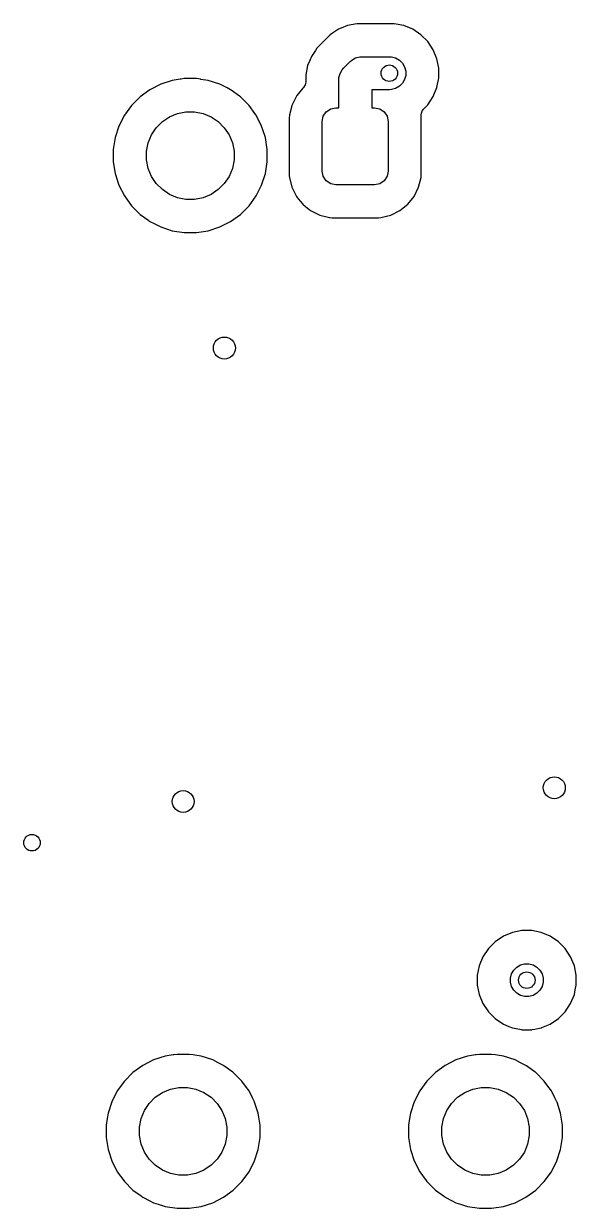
# Model space of a CAD drawing. Header units: inches. Extents: x 1.32 to 5.22, y -7.01 to -1.14.
# Drawn here: x 2.12 to 2.516, y -3.805 to -2.957 of the extents above; entities that cross this region are included whole.
import ezdxf

# ---------------------------------------------------------------- set-up
doc = ezdxf.new("R2010")
doc.units = ezdxf.units.IN
doc.header["$MEASUREMENT"] = 0
doc.layers.add('B.Cu', color=153, linetype='CONTINUOUS', true_color=0x4d7fc4)

msp = doc.modelspace()

# ---------------------------------------------------------------- linework, layer by layer
at = {"layer": 'B.Cu', "linetype": 'CONTINUOUS'}
for p, q in [((2.34541, -2.96071), (2.34055, -2.96396)), ((2.34731, -2.95992), (2.34541, -2.96071)), ((2.34541, -2.96071), (2.34541, -2.96071)), ((2.34541, -2.96071), (2.34541, -2.96071)), ((2.35186, -2.95804), (2.34731, -2.95992)), ((2.35871, -2.95667), (2.35186, -2.95804)), ((2.35186, -2.95804), (2.35186, -2.95804)), ((2.35186, -2.95804), (2.35186, -2.95804)), ((2.35186, -2.95804), (2.35186, -2.95804)), ((2.35186, -2.95804), (2.35186, -2.95804)), ((2.35186, -2.95804), (2.35186, -2.95804)), ((2.3657, -2.95667), (2.35871, -2.95667)), ((2.35871, -2.95667), (2.35871, -2.95667)), ((2.35871, -2.95667), (2.35871, -2.95667)), ((2.38538, -2.95667), (2.3657, -2.95667)), ((2.39223, -2.95804), (2.38538, -2.95667)), ((2.38538, -2.95667), (2.38538, -2.95667)), ((2.38538, -2.95667), (2.38538, -2.95667)), ((2.39868, -2.96071), (2.39223, -2.95804)), ((2.39223, -2.95804), (2.39223, -2.95804)), ((2.39223, -2.95804), (2.39223, -2.95804)), ((2.40449, -2.96459), (2.39868, -2.96071)), ((2.39868, -2.96071), (2.39868, -2.96071)), ((2.39868, -2.96071), (2.39868, -2.96071)), ((2.39868, -2.96071), (2.39868, -2.96071)), ((2.39868, -2.96071), (2.39868, -2.96071)), ((2.3396, -2.96459), (2.32994, -2.97425)), ((2.34055, -2.96396), (2.3396, -2.96459)), ((2.3396, -2.96459), (2.3396, -2.96459)), ((2.34055, -2.96396), (2.34055, -2.96396)), ((2.34055, -2.96396), (2.34055, -2.96396)), ((2.40943, -2.96953), (2.40449, -2.96459)), ((2.40449, -2.96459), (2.40449, -2.96459)), ((2.40449, -2.96459), (2.40449, -2.96459)), ((2.41331, -2.97533), (2.40943, -2.96953)), ((2.40943, -2.96953), (2.40943, -2.96953)), ((2.40943, -2.96953), (2.40943, -2.96953)), ((2.32893, -2.97577), (2.32606, -2.98006)), ((2.32994, -2.97425), (2.32893, -2.97577)), ((2.32893, -2.97577), (2.32893, -2.97577)), ((2.32994, -2.97425), (2.32994, -2.97425)), ((2.41598, -2.98178), (2.41331, -2.97533)), ((2.41331, -2.97533), (2.41331, -2.97533)), ((2.32339, -2.98651), (2.32203, -2.99336)), ((2.32485, -2.98299), (2.32339, -2.98651)), ((2.32339, -2.98651), (2.32339, -2.98651)), ((2.32339, -2.98651), (2.32339, -2.98651)), ((2.32606, -2.98006), (2.32485, -2.98299)), ((2.32485, -2.98299), (2.32485, -2.98299)), ((2.32606, -2.98006), (2.32606, -2.98006)), ((2.32606, -2.98006), (2.32606, -2.98006)), ((2.34913, -2.9885), (2.35385, -2.98377)), ((2.35385, -2.98377), (2.35501, -2.98276)), ((2.35501, -2.98276), (2.35768, -2.98121)), ((2.35768, -2.98121), (2.36066, -2.98042)), ((2.36066, -2.98042), (2.3622, -2.98031)), ((2.3622, -2.98031), (2.38189, -2.98031)), ((2.38189, -2.98031), (2.38343, -2.98042)), ((2.38343, -2.98042), (2.38641, -2.98121)), ((2.38641, -2.98121), (2.38908, -2.98276)), ((2.38908, -2.98276), (2.39126, -2.98494)), ((2.39126, -2.98494), (2.3928, -2.98761)), ((2.41598, -2.98179), (2.41598, -2.98178)), ((2.41733, -2.98855), (2.41598, -2.98179)), ((2.32203, -2.99336), (2.32203, -2.99819)), ((2.34577, -2.99531), (2.34657, -2.99233)), ((2.34657, -2.99233), (2.34811, -2.98966)), ((2.34811, -2.98966), (2.34913, -2.9885)), ((2.3928, -2.98761), (2.3936, -2.99058)), ((2.3936, -2.99367), (2.3928, -2.99665)), ((2.3936, -2.99058), (2.3936, -2.99367)), ((2.41734, -2.98863), (2.41733, -2.98855)), ((2.41734, -2.99562), (2.41734, -2.98863)), ((2.2182, -3.00008), (2.21047, -3.00402)), ((2.21821, -3.00008), (2.2182, -3.00008)), ((2.2182, -3.00008), (2.2182, -3.00008)), ((2.22646, -2.9974), (2.21821, -3.00008)), ((2.23217, -2.9965), (2.22646, -2.9974)), ((2.23274, -2.99641), (2.23217, -2.9965)), ((2.23503, -2.99604), (2.23274, -2.99641)), ((2.24371, -2.99604), (2.23503, -2.99604)), ((2.24657, -2.9965), (2.24371, -2.99604)), ((2.24371, -2.99604), (2.24371, -2.99604)), ((2.24681, -2.99653), (2.24657, -2.9965)), ((2.25228, -2.9974), (2.24681, -2.99653)), ((2.26053, -3.00008), (2.25228, -2.9974)), ((2.25228, -2.9974), (2.25228, -2.9974)), ((2.26054, -3.00008), (2.26053, -3.00008)), ((2.26567, -3.0027), (2.26054, -3.00008)), ((2.26825, -3.00402), (2.26567, -3.0027)), ((2.26567, -3.0027), (2.26567, -3.0027)), ((2.26567, -3.0027), (2.26567, -3.0027)), ((2.31988, -3.00296), (2.31567, -3.0082)), ((2.3199, -3.00294), (2.31988, -3.00295)), ((2.31988, -3.00295), (2.31988, -3.00295)), ((2.31988, -3.00295), (2.31988, -3.00295)), ((2.31988, -3.00295), (2.31988, -3.00296)), ((2.31992, -3.00292), (2.3199, -3.00294)), ((2.31998, -3.00287), (2.31992, -3.00292)), ((2.32047, -3.0024), (2.31998, -3.00286)), ((2.31998, -3.00286), (2.31998, -3.00287)), ((2.32051, -3.00236), (2.32047, -3.0024)), ((2.32156, -3.00047), (2.32051, -3.00236)), ((2.32183, -2.99957), (2.32156, -3.00047)), ((2.32203, -2.99819), (2.32183, -2.99957)), ((2.34567, -2.99685), (2.34577, -2.99531)), ((2.34567, -3.01693), (2.34567, -2.99685)), ((2.38641, -3.00304), (2.38343, -3.00384)), ((2.38908, -3.0015), (2.38641, -3.00304)), ((2.39126, -2.99932), (2.38908, -3.0015)), ((2.3928, -2.99665), (2.39126, -2.99932)), ((2.41331, -3.00892), (2.41598, -3.00247)), ((2.41598, -3.00247), (2.41623, -3.00123)), ((2.41623, -3.00123), (2.41716, -2.99653)), ((2.41716, -2.99653), (2.41734, -2.99564)), ((2.41734, -2.99564), (2.41734, -2.99562)), ((2.41734, -2.99564), (2.41734, -2.99564)), ((2.20345, -3.00912), (2.19731, -3.01526)), ((2.21047, -3.00402), (2.20345, -3.00912)), ((2.20345, -3.00912), (2.20345, -3.00912)), ((2.26827, -3.00402), (2.26825, -3.00402)), ((2.26857, -3.00424), (2.26827, -3.00402)), ((2.26858, -3.00425), (2.26857, -3.00424)), ((2.27461, -3.00863), (2.26858, -3.00425)), ((2.27529, -3.00912), (2.27461, -3.00863)), ((2.28143, -3.01526), (2.27529, -3.00912)), ((2.27529, -3.00912), (2.27529, -3.00912)), ((2.27529, -3.00912), (2.27529, -3.00912)), ((2.27529, -3.00912), (2.27529, -3.00912)), ((2.31532, -3.00863), (2.31209, -3.01515)), ((2.31567, -3.0082), (2.31532, -3.00863)), ((2.38189, -3.00394), (2.36929, -3.00394)), ((2.36929, -3.00394), (2.36929, -3.01693)), ((2.38343, -3.00384), (2.38189, -3.00394)), ((2.40943, -3.01473), (2.41331, -3.00892)), ((2.19731, -3.01526), (2.19221, -3.02228)), ((2.19731, -3.01526), (2.19731, -3.01526)), ((2.23023, -3.02104), (2.23628, -3.01984)), ((2.23628, -3.01984), (2.24246, -3.01984)), ((2.24246, -3.01984), (2.24851, -3.02104)), ((2.28567, -3.0211), (2.28143, -3.01526)), ((2.28143, -3.01526), (2.28143, -3.01526)), ((2.28143, -3.01526), (2.28143, -3.01526)), ((2.28143, -3.01526), (2.28143, -3.01526)), ((2.31201, -3.01545), (2.31038, -3.02201)), ((2.31209, -3.01516), (2.31201, -3.01545)), ((2.31209, -3.01515), (2.31209, -3.01516)), ((2.33461, -3.02301), (2.33674, -3.01981)), ((2.33674, -3.01981), (2.33993, -3.01768)), ((2.33993, -3.01768), (2.3437, -3.01693)), ((2.3437, -3.01693), (2.34567, -3.01693)), ((2.36929, -3.01693), (2.37126, -3.01693)), ((2.37126, -3.01693), (2.37503, -3.01768)), ((2.37503, -3.01768), (2.37822, -3.01981)), ((2.37822, -3.01981), (2.38035, -3.02301)), ((2.40486, -3.02077), (2.40567, -3.01865)), ((2.40567, -3.01865), (2.40577, -3.0185)), ((2.40577, -3.0185), (2.40634, -3.01781)), ((2.40634, -3.01781), (2.40943, -3.01473)), ((2.19221, -3.02228), (2.18827, -3.03002)), ((2.21502, -3.0312), (2.21939, -3.02683)), ((2.21939, -3.02683), (2.22452, -3.0234)), ((2.22452, -3.0234), (2.23023, -3.02104)), ((2.24851, -3.02104), (2.25422, -3.0234)), ((2.25422, -3.0234), (2.25935, -3.02683)), ((2.25935, -3.02683), (2.26372, -3.0312)), ((2.28653, -3.02228), (2.28567, -3.0211)), ((2.28733, -3.02386), (2.28653, -3.02228)), ((2.28842, -3.02599), (2.28733, -3.02386)), ((2.29047, -3.03002), (2.28842, -3.02599)), ((2.28842, -3.02599), (2.28842, -3.02599)), ((2.31032, -3.02239), (2.31022, -3.02386)), ((2.31022, -3.02386), (2.31022, -3.06512)), ((2.31033, -3.02222), (2.31032, -3.02229)), ((2.31032, -3.02229), (2.31032, -3.02239)), ((2.31038, -3.02201), (2.31033, -3.02222)), ((2.33386, -3.02677), (2.33461, -3.02301)), ((2.33386, -3.0622), (2.33386, -3.02677)), ((2.38035, -3.02301), (2.3811, -3.02677)), ((2.3811, -3.02677), (2.3811, -3.0622)), ((2.40468, -3.02288), (2.40471, -3.02191)), ((2.40474, -3.02386), (2.40468, -3.02288)), ((2.40471, -3.02191), (2.40486, -3.02077)), ((2.40474, -3.06512), (2.40474, -3.02386)), ((2.18827, -3.03002), (2.18559, -3.03827)), ((2.18827, -3.03002), (2.18827, -3.03002)), ((2.18827, -3.03002), (2.18827, -3.03002)), ((2.20923, -3.04204), (2.21159, -3.03633)), ((2.21159, -3.03633), (2.21502, -3.0312)), ((2.26372, -3.0312), (2.26715, -3.03633)), ((2.26715, -3.03633), (2.26951, -3.04204)), ((2.29154, -3.03331), (2.29047, -3.03002)), ((2.29047, -3.03002), (2.29047, -3.03002)), ((2.29315, -3.03827), (2.29154, -3.03331)), ((2.18559, -3.03827), (2.18423, -3.04684)), ((2.20803, -3.04809), (2.20923, -3.04204)), ((2.26951, -3.04204), (2.27071, -3.04809)), ((2.29451, -3.04684), (2.29315, -3.03827)), ((2.18423, -3.04684), (2.18423, -3.05552)), ((2.20803, -3.05427), (2.20803, -3.04809)), ((2.20923, -3.06032), (2.20803, -3.05427)), ((2.27071, -3.05427), (2.26951, -3.06032)), ((2.27071, -3.04809), (2.27071, -3.05427)), ((2.29451, -3.05552), (2.29451, -3.04684)), ((2.18423, -3.05552), (2.18559, -3.06409)), ((2.21159, -3.06603), (2.20923, -3.06032)), ((2.26951, -3.06032), (2.26715, -3.06603)), ((2.29315, -3.06409), (2.29451, -3.05552)), ((2.33461, -3.06597), (2.33386, -3.0622)), ((2.3811, -3.0622), (2.38035, -3.06597)), ((2.18559, -3.06409), (2.18827, -3.07235)), ((2.21502, -3.07116), (2.21159, -3.06603)), ((2.21939, -3.07553), (2.21502, -3.07116)), ((2.26372, -3.07116), (2.25935, -3.07553)), ((2.26715, -3.06603), (2.26372, -3.07116)), ((2.29047, -3.07235), (2.29315, -3.06409)), ((2.31022, -3.06512), (2.31025, -3.06559)), ((2.31025, -3.06559), (2.31025, -3.06559)), ((2.31025, -3.06559), (2.31033, -3.06675)), ((2.31033, -3.06675), (2.31209, -3.07382)), ((2.33674, -3.06916), (2.33461, -3.06597)), ((2.33993, -3.0713), (2.33674, -3.06916)), ((2.3437, -3.07205), (2.33993, -3.0713)), ((2.37503, -3.0713), (2.37126, -3.07205)), ((2.37822, -3.06916), (2.37503, -3.0713)), ((2.38035, -3.06597), (2.37822, -3.06916)), ((2.40288, -3.07382), (2.40463, -3.06675)), ((2.40463, -3.06675), (2.40474, -3.06512)), ((2.18827, -3.07235), (2.18827, -3.07235)), ((2.18827, -3.07235), (2.18827, -3.07235)), ((2.18827, -3.07235), (2.19221, -3.08008)), ((2.22452, -3.07896), (2.21939, -3.07553)), ((2.23023, -3.08132), (2.22452, -3.07896)), ((2.25422, -3.07896), (2.24851, -3.08132)), ((2.25935, -3.07553), (2.25422, -3.07896)), ((2.28653, -3.08008), (2.29047, -3.07235)), ((2.31209, -3.07382), (2.31209, -3.07382)), ((2.31209, -3.07382), (2.31532, -3.08034)), ((2.37126, -3.07205), (2.3437, -3.07205)), ((2.39964, -3.08034), (2.40288, -3.07382)), ((2.19221, -3.08008), (2.1961, -3.08543)), ((2.1961, -3.08543), (2.19731, -3.0871)), ((2.19731, -3.0871), (2.19731, -3.0871)), ((2.19731, -3.0871), (2.19731, -3.0871)), ((2.19731, -3.0871), (2.20345, -3.09324)), ((2.23628, -3.08253), (2.23023, -3.08132)), ((2.24246, -3.08253), (2.23628, -3.08253)), ((2.24851, -3.08132), (2.24246, -3.08253)), ((2.27529, -3.09324), (2.28143, -3.0871)), ((2.28143, -3.0871), (2.28653, -3.08008)), ((2.31532, -3.08034), (2.31532, -3.08034)), ((2.31532, -3.08034), (2.31533, -3.08036)), ((2.31533, -3.08036), (2.3154, -3.08045)), ((2.3154, -3.08045), (2.31549, -3.08055)), ((2.31549, -3.08055), (2.31595, -3.08113)), ((2.31595, -3.08113), (2.31665, -3.082)), ((2.31665, -3.082), (2.31665, -3.082)), ((2.31665, -3.082), (2.31665, -3.082)), ((2.31665, -3.082), (2.31988, -3.08602)), ((2.31988, -3.08602), (2.32192, -3.08766)), ((2.32192, -3.08766), (2.32556, -3.09058)), ((2.3894, -3.09058), (2.39508, -3.08602)), ((2.39508, -3.08602), (2.39964, -3.08034)), ((2.20345, -3.09324), (2.20345, -3.09324)), ((2.20345, -3.09324), (2.20345, -3.09324)), ((2.20345, -3.09324), (2.20957, -3.09769)), ((2.26827, -3.09834), (2.27529, -3.09324)), ((2.32556, -3.09058), (2.33209, -3.09382)), ((2.33209, -3.09382), (2.33813, -3.09532)), ((2.33813, -3.09532), (2.33897, -3.09553)), ((2.33897, -3.09553), (2.33908, -3.09557)), ((2.33908, -3.09557), (2.33916, -3.09558)), ((2.33916, -3.09558), (2.33919, -3.09558)), ((2.33919, -3.09558), (2.33932, -3.09559)), ((2.33932, -3.09559), (2.34079, -3.09569)), ((2.34079, -3.09569), (2.34079, -3.09569)), ((2.34079, -3.09569), (2.37417, -3.09569)), ((2.37417, -3.09569), (2.37581, -3.09558)), ((2.37417, -3.09569), (2.37417, -3.09569)), ((2.37581, -3.09558), (2.38287, -3.09382)), ((2.38287, -3.09382), (2.3894, -3.09058)), ((2.20957, -3.09769), (2.20957, -3.09769)), ((2.20957, -3.09769), (2.21002, -3.09801)), ((2.21002, -3.09801), (2.21047, -3.09834)), ((2.21047, -3.09834), (2.21047, -3.09834)), ((2.21047, -3.09834), (2.21353, -3.0999)), ((2.21353, -3.0999), (2.21586, -3.10109)), ((2.21586, -3.10109), (2.2182, -3.10228)), ((2.2182, -3.10228), (2.2182, -3.10228)), ((2.2182, -3.10228), (2.21821, -3.10228)), ((2.21821, -3.10228), (2.22233, -3.10362)), ((2.22233, -3.10362), (2.22646, -3.10496)), ((2.22646, -3.10496), (2.23503, -3.10632)), ((2.24371, -3.10632), (2.25228, -3.10496)), ((2.25228, -3.10496), (2.26054, -3.10228)), ((2.26054, -3.10228), (2.26827, -3.09834)), ((2.23503, -3.10632), (2.23503, -3.10632)), ((2.23503, -3.10632), (2.24371, -3.10632)), ((2.24371, -3.10632), (2.24371, -3.10632)), ((2.45771, -3.61419), (2.45278, -3.61913)), ((2.45771, -3.61419), (2.45771, -3.61419)), ((2.45771, -3.61419), (2.45771, -3.61419)), ((2.46352, -3.61031), (2.45771, -3.61419)), ((2.46997, -3.60764), (2.46352, -3.61031)), ((2.46352, -3.61031), (2.46352, -3.61031)), ((2.46352, -3.61031), (2.46352, -3.61031)), ((2.47682, -3.60628), (2.46997, -3.60764)), ((2.46997, -3.60764), (2.46997, -3.60764)), ((2.46997, -3.60764), (2.46997, -3.60764)), ((2.48381, -3.60628), (2.47682, -3.60628)), ((2.47682, -3.60628), (2.47682, -3.60628)), ((2.47682, -3.60628), (2.47682, -3.60628)), ((2.49066, -3.60764), (2.48381, -3.60628)), ((2.48381, -3.60628), (2.48381, -3.60628)), ((2.48381, -3.60628), (2.48381, -3.60628)), ((2.49711, -3.61031), (2.49066, -3.60764)), ((2.49066, -3.60764), (2.49066, -3.60764)), ((2.49066, -3.60764), (2.49066, -3.60764)), ((2.50291, -3.61419), (2.49711, -3.61031)), ((2.49711, -3.61031), (2.49711, -3.61031)), ((2.49711, -3.61031), (2.49711, -3.61031)), ((2.49711, -3.61031), (2.49711, -3.61031)), ((2.49711, -3.61031), (2.49711, -3.61031)), ((2.50292, -3.61419), (2.50291, -3.61419)), ((2.50291, -3.61419), (2.50291, -3.61419)), ((2.50785, -3.61913), (2.50292, -3.61419)), ((2.45278, -3.61913), (2.4489, -3.62494)), ((2.45278, -3.61913), (2.45278, -3.61913)), ((2.45278, -3.61913), (2.45278, -3.61913)), ((2.51173, -3.62494), (2.50785, -3.61913)), ((2.50785, -3.61913), (2.50785, -3.61913)), ((2.50785, -3.61913), (2.50785, -3.61913)), ((2.44622, -3.63139), (2.44486, -3.63824)), ((2.4489, -3.62494), (2.44622, -3.63139)), ((2.44622, -3.63139), (2.44622, -3.63139)), ((2.44622, -3.63139), (2.44622, -3.63139)), ((2.4489, -3.62494), (2.4489, -3.62494)), ((2.4489, -3.62494), (2.4489, -3.62494)), ((2.47312, -3.63236), (2.4758, -3.63082)), ((2.4758, -3.63082), (2.47877, -3.63002)), ((2.47877, -3.63002), (2.48186, -3.63002)), ((2.48186, -3.63002), (2.48483, -3.63082)), ((2.48483, -3.63082), (2.48751, -3.63236)), ((2.51441, -3.63139), (2.51173, -3.62494)), ((2.51173, -3.62494), (2.51173, -3.62494)), ((2.51575, -3.63816), (2.51441, -3.63139)), ((2.51441, -3.63139), (2.51441, -3.63139)), ((2.44486, -3.63824), (2.44486, -3.64522)), ((2.46861, -3.64019), (2.4694, -3.63721)), ((2.4694, -3.63721), (2.47094, -3.63454)), ((2.47094, -3.63454), (2.47312, -3.63236)), ((2.48751, -3.63236), (2.48969, -3.63454)), ((2.48969, -3.63454), (2.49123, -3.63721)), ((2.49123, -3.63721), (2.49202, -3.64019)), ((2.51577, -3.63823), (2.51575, -3.63816)), ((2.51577, -3.64523), (2.51577, -3.63823)), ((2.44486, -3.64522), (2.44622, -3.65207)), ((2.46861, -3.64327), (2.46861, -3.64019)), ((2.4694, -3.64625), (2.46861, -3.64327)), ((2.47094, -3.64892), (2.4694, -3.64625)), ((2.49123, -3.64625), (2.48969, -3.64892)), ((2.49202, -3.64327), (2.49123, -3.64625)), ((2.49202, -3.64019), (2.49202, -3.64327)), ((2.51506, -3.64877), (2.51575, -3.64531)), ((2.51575, -3.64531), (2.51577, -3.64523)), ((2.44622, -3.65207), (2.44622, -3.65207)), ((2.44622, -3.65207), (2.44622, -3.65207)), ((2.44622, -3.65207), (2.4489, -3.65852)), ((2.47312, -3.6511), (2.47094, -3.64892)), ((2.4758, -3.65264), (2.47312, -3.6511)), ((2.47877, -3.65344), (2.4758, -3.65264)), ((2.48186, -3.65344), (2.47877, -3.65344)), ((2.48483, -3.65264), (2.48186, -3.65344)), ((2.48751, -3.6511), (2.48483, -3.65264)), ((2.48969, -3.64892), (2.48751, -3.6511)), ((2.51173, -3.65853), (2.51441, -3.65207)), ((2.51441, -3.65207), (2.51506, -3.64877)), ((2.4489, -3.65852), (2.4489, -3.65853)), ((2.4489, -3.65853), (2.4489, -3.65853)), ((2.4489, -3.65853), (2.45278, -3.66433)), ((2.45278, -3.66433), (2.45278, -3.66433)), ((2.45278, -3.66433), (2.45278, -3.66433)), ((2.45278, -3.66433), (2.45771, -3.66927)), ((2.50291, -3.66927), (2.50785, -3.66433)), ((2.50785, -3.66433), (2.51173, -3.65853)), ((2.45771, -3.66927), (2.45771, -3.66927)), ((2.45771, -3.66927), (2.45772, -3.66927)), ((2.45772, -3.66927), (2.46352, -3.67315)), ((2.46352, -3.67315), (2.46352, -3.67315)), ((2.46352, -3.67315), (2.46753, -3.67481)), ((2.4911, -3.67564), (2.49711, -3.67315)), ((2.49711, -3.67315), (2.50291, -3.66927)), ((2.49711, -3.67315), (2.49711, -3.67315)), ((2.49711, -3.67315), (2.49711, -3.67315)), ((2.46753, -3.67481), (2.46997, -3.67582)), ((2.46997, -3.67582), (2.46997, -3.67582)), ((2.46997, -3.67582), (2.46997, -3.67582)), ((2.46997, -3.67582), (2.46997, -3.67582)), ((2.46997, -3.67582), (2.47652, -3.67713)), ((2.47652, -3.67713), (2.47663, -3.67715)), ((2.47663, -3.67715), (2.47682, -3.67719)), ((2.47682, -3.67719), (2.48381, -3.67719)), ((2.48381, -3.67719), (2.48397, -3.67719)), ((2.48397, -3.67719), (2.48428, -3.67709)), ((2.48428, -3.67709), (2.48609, -3.67673)), ((2.48609, -3.67673), (2.48834, -3.67628)), ((2.48609, -3.67673), (2.48609, -3.67673)), ((2.48834, -3.67628), (2.49066, -3.67582)), ((2.49066, -3.67582), (2.49078, -3.67577)), ((2.49066, -3.67582), (2.49066, -3.67582)), ((2.49066, -3.67582), (2.49066, -3.67582)), ((2.49066, -3.67582), (2.49066, -3.67582)), ((2.49066, -3.67582), (2.49066, -3.67582)), ((2.49078, -3.67577), (2.4911, -3.67564)), ((2.4911, -3.67564), (2.4911, -3.67564)), ((2.21309, -3.6989), (2.20535, -3.70284)), ((2.22134, -3.69622), (2.21309, -3.6989)), ((2.21309, -3.6989), (2.21309, -3.6989)), ((2.21309, -3.6989), (2.21309, -3.6989)), ((2.22706, -3.69531), (2.22134, -3.69622)), ((2.22763, -3.69522), (2.22706, -3.69531)), ((2.22991, -3.69486), (2.22763, -3.69522)), ((2.23859, -3.69486), (2.22991, -3.69486)), ((2.24145, -3.69531), (2.23859, -3.69486)), ((2.23859, -3.69486), (2.23859, -3.69486)), ((2.24267, -3.69551), (2.24145, -3.69531)), ((2.24716, -3.69622), (2.24267, -3.69551)), ((2.25541, -3.6989), (2.24716, -3.69622)), ((2.24716, -3.69622), (2.24716, -3.69622)), ((2.25542, -3.6989), (2.25541, -3.6989)), ((2.25929, -3.70088), (2.25542, -3.6989)), ((2.42962, -3.6989), (2.42189, -3.70284)), ((2.43788, -3.69622), (2.42962, -3.6989)), ((2.42962, -3.6989), (2.42962, -3.6989)), ((2.42962, -3.6989), (2.42962, -3.6989)), ((2.44359, -3.69531), (2.43788, -3.69622)), ((2.44416, -3.69522), (2.44359, -3.69531)), ((2.44645, -3.69486), (2.44416, -3.69522)), ((2.45513, -3.69486), (2.44645, -3.69486)), ((2.45798, -3.69531), (2.45513, -3.69486)), ((2.45513, -3.69486), (2.45513, -3.69486)), ((2.4592, -3.69551), (2.45798, -3.69531)), ((2.4637, -3.69622), (2.4592, -3.69551)), ((2.47195, -3.6989), (2.4637, -3.69622)), ((2.4637, -3.69622), (2.4637, -3.69622)), ((2.47583, -3.70088), (2.47195, -3.6989)), ((2.47195, -3.6989), (2.47195, -3.6989)), ((2.20535, -3.70284), (2.19833, -3.70794)), ((2.26314, -3.70283), (2.25929, -3.70088)), ((2.25929, -3.70088), (2.25929, -3.70088)), ((2.25929, -3.70088), (2.25929, -3.70088)), ((2.26315, -3.70284), (2.26314, -3.70283)), ((2.26345, -3.70306), (2.26315, -3.70284)), ((2.26315, -3.70284), (2.26315, -3.70284)), ((2.26315, -3.70284), (2.26315, -3.70284)), ((2.26315, -3.70284), (2.26315, -3.70284)), ((2.26346, -3.70307), (2.26345, -3.70306)), ((2.26972, -3.70762), (2.26346, -3.70307)), ((2.27017, -3.70794), (2.26972, -3.70762)), ((2.42189, -3.70284), (2.41487, -3.70794)), ((2.47967, -3.70283), (2.47583, -3.70088)), ((2.47583, -3.70088), (2.47583, -3.70088)), ((2.47583, -3.70088), (2.47583, -3.70088)), ((2.47969, -3.70284), (2.47967, -3.70283)), ((2.47998, -3.70306), (2.47969, -3.70284)), ((2.47969, -3.70284), (2.47969, -3.70284)), ((2.47969, -3.70284), (2.47969, -3.70284)), ((2.47969, -3.70284), (2.47969, -3.70284)), ((2.48, -3.70307), (2.47998, -3.70306)), ((2.48626, -3.70762), (2.48, -3.70307)), ((2.48671, -3.70794), (2.48626, -3.70762)), ((2.19219, -3.71408), (2.18709, -3.7211)), ((2.1922, -3.71408), (2.19219, -3.71408)), ((2.19833, -3.70794), (2.1922, -3.71408)), ((2.19833, -3.70794), (2.19833, -3.70794)), ((2.27631, -3.71408), (2.27017, -3.70794)), ((2.27017, -3.70794), (2.27017, -3.70794)), ((2.27017, -3.70794), (2.27017, -3.70794)), ((2.27017, -3.70794), (2.27017, -3.70794)), ((2.27885, -3.71758), (2.27631, -3.71408)), ((2.27631, -3.71408), (2.27631, -3.71408)), ((2.27631, -3.71408), (2.27631, -3.71408)), ((2.40873, -3.71408), (2.40363, -3.7211)), ((2.41487, -3.70794), (2.40873, -3.71408)), ((2.40873, -3.71408), (2.40873, -3.71408)), ((2.41487, -3.70794), (2.41487, -3.70794)), ((2.49284, -3.71408), (2.48671, -3.70794)), ((2.48671, -3.70794), (2.48671, -3.70794)), ((2.48671, -3.70794), (2.48671, -3.70794)), ((2.48671, -3.70794), (2.48671, -3.70794)), ((2.49539, -3.71758), (2.49284, -3.71408)), ((2.49284, -3.71408), (2.49284, -3.71408)), ((2.49284, -3.71408), (2.49284, -3.71408)), ((2.18709, -3.7211), (2.18315, -3.72883)), ((2.21427, -3.72565), (2.2194, -3.72222)), ((2.2194, -3.72222), (2.22511, -3.71986)), ((2.22511, -3.71986), (2.23116, -3.71866)), ((2.23116, -3.71866), (2.23734, -3.71866)), ((2.23734, -3.71866), (2.24339, -3.71986)), ((2.24339, -3.71986), (2.2491, -3.72222)), ((2.2491, -3.72222), (2.25423, -3.72565)), ((2.28141, -3.7211), (2.27885, -3.71758)), ((2.27885, -3.71758), (2.27885, -3.71758)), ((2.27885, -3.71758), (2.27885, -3.71758)), ((2.28389, -3.72597), (2.28141, -3.7211)), ((2.40363, -3.7211), (2.39969, -3.72883)), ((2.43081, -3.72565), (2.43594, -3.72222)), ((2.43594, -3.72222), (2.44164, -3.71986)), ((2.44164, -3.71986), (2.4477, -3.71866)), ((2.4477, -3.71866), (2.45387, -3.71866)), ((2.45387, -3.71866), (2.45993, -3.71986)), ((2.45993, -3.71986), (2.46563, -3.72222)), ((2.46563, -3.72222), (2.47077, -3.72565)), ((2.49795, -3.7211), (2.49539, -3.71758)), ((2.49539, -3.71758), (2.49539, -3.71758)), ((2.49539, -3.71758), (2.49539, -3.71758)), ((2.50043, -3.72597), (2.49795, -3.7211)), ((2.18315, -3.72884), (2.18047, -3.73709)), ((2.18315, -3.72883), (2.18315, -3.72883)), ((2.18315, -3.72883), (2.18315, -3.72884)), ((2.20647, -3.73515), (2.20991, -3.73002)), ((2.20991, -3.73002), (2.21427, -3.72565)), ((2.25423, -3.72565), (2.2586, -3.73002)), ((2.2586, -3.73002), (2.26203, -3.73515)), ((2.28515, -3.72844), (2.28389, -3.72597)), ((2.28537, -3.72887), (2.28515, -3.72844)), ((2.28541, -3.72902), (2.28537, -3.72887)), ((2.28803, -3.73709), (2.28541, -3.72902)), ((2.39969, -3.72884), (2.39701, -3.73709)), ((2.39969, -3.72883), (2.39969, -3.72883)), ((2.39969, -3.72883), (2.39969, -3.72884)), ((2.42301, -3.73515), (2.42644, -3.73002)), ((2.42644, -3.73002), (2.43081, -3.72565)), ((2.47077, -3.72565), (2.47513, -3.73002)), ((2.47513, -3.73002), (2.47856, -3.73515)), ((2.50168, -3.72844), (2.50043, -3.72597)), ((2.5019, -3.72887), (2.50168, -3.72844)), ((2.50195, -3.72902), (2.5019, -3.72887)), ((2.50457, -3.73709), (2.50195, -3.72902)), ((2.1799, -3.74073), (2.17911, -3.74566)), ((2.18047, -3.73709), (2.1799, -3.74071)), ((2.1799, -3.74071), (2.1799, -3.74072)), ((2.1799, -3.74072), (2.1799, -3.74073)), ((2.20291, -3.74691), (2.20411, -3.74086)), ((2.20411, -3.74086), (2.20647, -3.73515)), ((2.26203, -3.73515), (2.26439, -3.74086)), ((2.26439, -3.74086), (2.2656, -3.74691)), ((2.28939, -3.74566), (2.28803, -3.73709)), ((2.39643, -3.74073), (2.39565, -3.74566)), ((2.39701, -3.73709), (2.39643, -3.74071)), ((2.39643, -3.74071), (2.39643, -3.74072)), ((2.39643, -3.74072), (2.39643, -3.74073)), ((2.41944, -3.74691), (2.42065, -3.74086)), ((2.42065, -3.74086), (2.42301, -3.73515)), ((2.47856, -3.73515), (2.48093, -3.74086)), ((2.48093, -3.74086), (2.48213, -3.74691)), ((2.50593, -3.74566), (2.50457, -3.73709)), ((2.17911, -3.74566), (2.17911, -3.74584)), ((2.17911, -3.74584), (2.17911, -3.75434)), ((2.20291, -3.75309), (2.20291, -3.74691)), ((2.2656, -3.74691), (2.2656, -3.75309)), ((2.28939, -3.75434), (2.28939, -3.74566)), ((2.39565, -3.74566), (2.39565, -3.74584)), ((2.39565, -3.74584), (2.39565, -3.75434)), ((2.41944, -3.75309), (2.41944, -3.74691)), ((2.48213, -3.74691), (2.48213, -3.75309)), ((2.50593, -3.75434), (2.50593, -3.74566)), ((2.17911, -3.75434), (2.17979, -3.75863)), ((2.17979, -3.75863), (2.18047, -3.76291)), ((2.20411, -3.75914), (2.20291, -3.75309)), ((2.2656, -3.75309), (2.26439, -3.75914)), ((2.28803, -3.76291), (2.28939, -3.75434)), ((2.39565, -3.75434), (2.39633, -3.75863)), ((2.39633, -3.75863), (2.39701, -3.76291)), ((2.42065, -3.75914), (2.41944, -3.75309)), ((2.48213, -3.75309), (2.48093, -3.75914)), ((2.50457, -3.76291), (2.50593, -3.75434)), ((2.18047, -3.76291), (2.18315, -3.77116)), ((2.20647, -3.76485), (2.20411, -3.75914)), ((2.20991, -3.76998), (2.20647, -3.76485)), ((2.26203, -3.76485), (2.2586, -3.76998)), ((2.26439, -3.75914), (2.26203, -3.76485)), ((2.28535, -3.77117), (2.28803, -3.76291)), ((2.39701, -3.76291), (2.39969, -3.77116)), ((2.42301, -3.76485), (2.42065, -3.75914)), ((2.42644, -3.76998), (2.42301, -3.76485)), ((2.47856, -3.76485), (2.47513, -3.76998)), ((2.48093, -3.75914), (2.47856, -3.76485)), ((2.50189, -3.77117), (2.50457, -3.76291)), ((2.18315, -3.77116), (2.18315, -3.77117)), ((2.18315, -3.77117), (2.18315, -3.77117)), ((2.18315, -3.77117), (2.18709, -3.7789)), ((2.21427, -3.77435), (2.20991, -3.76998)), ((2.2194, -3.77778), (2.21427, -3.77435)), ((2.25423, -3.77435), (2.2491, -3.77778)), ((2.2586, -3.76998), (2.25423, -3.77435)), ((2.28141, -3.7789), (2.28535, -3.77117)), ((2.39969, -3.77116), (2.39969, -3.77117)), ((2.39969, -3.77117), (2.39969, -3.77117)), ((2.39969, -3.77117), (2.40363, -3.7789)), ((2.43081, -3.77435), (2.42644, -3.76998)), ((2.43594, -3.77778), (2.43081, -3.77435)), ((2.47077, -3.77435), (2.46563, -3.77778)), ((2.47513, -3.76998), (2.47077, -3.77435)), ((2.49795, -3.7789), (2.50189, -3.77117)), ((2.18709, -3.7789), (2.1917, -3.78524)), ((2.22511, -3.78014), (2.2194, -3.77778)), ((2.23116, -3.78134), (2.22511, -3.78014)), ((2.23734, -3.78134), (2.23116, -3.78134)), ((2.24339, -3.78014), (2.23734, -3.78134)), ((2.2491, -3.77778), (2.24339, -3.78014)), ((2.27631, -3.78592), (2.28141, -3.7789)), ((2.40363, -3.7789), (2.40824, -3.78524)), ((2.44164, -3.78014), (2.43594, -3.77778)), ((2.4477, -3.78134), (2.44164, -3.78014)), ((2.45387, -3.78134), (2.4477, -3.78134)), ((2.45993, -3.78014), (2.45387, -3.78134)), ((2.46563, -3.77778), (2.45993, -3.78014)), ((2.49284, -3.78592), (2.49795, -3.7789)), ((2.1917, -3.78524), (2.19219, -3.78592)), ((2.19219, -3.78592), (2.1922, -3.78592)), ((2.1922, -3.78592), (2.1922, -3.78592)), ((2.1922, -3.78592), (2.19833, -3.79206)), ((2.19833, -3.79206), (2.19833, -3.79206)), ((2.19833, -3.79206), (2.19833, -3.79206)), ((2.19833, -3.79206), (2.19833, -3.79206)), ((2.19833, -3.79206), (2.19833, -3.79206)), ((2.19833, -3.79206), (2.19833, -3.79206)), ((2.19833, -3.79206), (2.2042, -3.79632)), ((2.26315, -3.79716), (2.27017, -3.79206)), ((2.27017, -3.79206), (2.27631, -3.78592)), ((2.40824, -3.78524), (2.40873, -3.78592)), ((2.40873, -3.78592), (2.40873, -3.78592)), ((2.40873, -3.78592), (2.40873, -3.78592)), ((2.40873, -3.78592), (2.41487, -3.79206)), ((2.41487, -3.79206), (2.41487, -3.79206)), ((2.41487, -3.79206), (2.41487, -3.79206)), ((2.41487, -3.79206), (2.41487, -3.79206)), ((2.41487, -3.79206), (2.41487, -3.79206)), ((2.41487, -3.79206), (2.41487, -3.79206)), ((2.41487, -3.79206), (2.42074, -3.79632)), ((2.47969, -3.79716), (2.48671, -3.79206)), ((2.48671, -3.79206), (2.49284, -3.78592)), ((2.2042, -3.79632), (2.2042, -3.79632)), ((2.2042, -3.79632), (2.20478, -3.79674)), ((2.20478, -3.79674), (2.20535, -3.79716)), ((2.20535, -3.79716), (2.20535, -3.79716)), ((2.20535, -3.79716), (2.21041, -3.79973)), ((2.21041, -3.79973), (2.21309, -3.8011)), ((2.21309, -3.8011), (2.21309, -3.8011)), ((2.21309, -3.8011), (2.21625, -3.80213)), ((2.24716, -3.80378), (2.25542, -3.8011)), ((2.25542, -3.8011), (2.26315, -3.79716)), ((2.42074, -3.79632), (2.42074, -3.79632)), ((2.42074, -3.79632), (2.42131, -3.79674)), ((2.42131, -3.79674), (2.42189, -3.79716)), ((2.42189, -3.79716), (2.42189, -3.79716)), ((2.42189, -3.79716), (2.42694, -3.79973)), ((2.42694, -3.79973), (2.42962, -3.8011)), ((2.42962, -3.8011), (2.42962, -3.8011)), ((2.42962, -3.8011), (2.43279, -3.80213)), ((2.4637, -3.80378), (2.47195, -3.8011)), ((2.47195, -3.8011), (2.47969, -3.79716)), ((2.21625, -3.80213), (2.22134, -3.80378)), ((2.22134, -3.80378), (2.22991, -3.80514)), ((2.22991, -3.80514), (2.22991, -3.80514)), ((2.22991, -3.80514), (2.23859, -3.80514)), ((2.23859, -3.80514), (2.24716, -3.80378)), ((2.23859, -3.80514), (2.23859, -3.80514)), ((2.43279, -3.80213), (2.43788, -3.80378)), ((2.43788, -3.80378), (2.44645, -3.80514)), ((2.44645, -3.80514), (2.44645, -3.80514)), ((2.44645, -3.80514), (2.45513, -3.80514)), ((2.45513, -3.80514), (2.4637, -3.80378)), ((2.45513, -3.80514), (2.45513, -3.80514))]:
    msp.add_line(p, q, dxfattribs=at)
at = {"layer": 'B.Cu'}
for centre, radius in [((2.38189, -2.99213), 0.00591), ((2.26378, -3.18898), 0.00787), ((2.5, -3.50394), 0.00787), ((2.23425, -3.51378), 0.00787), ((2.12598, -3.54331), 0.00591), ((2.48031, -3.64173), 0.00591)]:
    msp.add_circle(centre, radius, dxfattribs=at)

doc.saveas('drawing.dxf')
